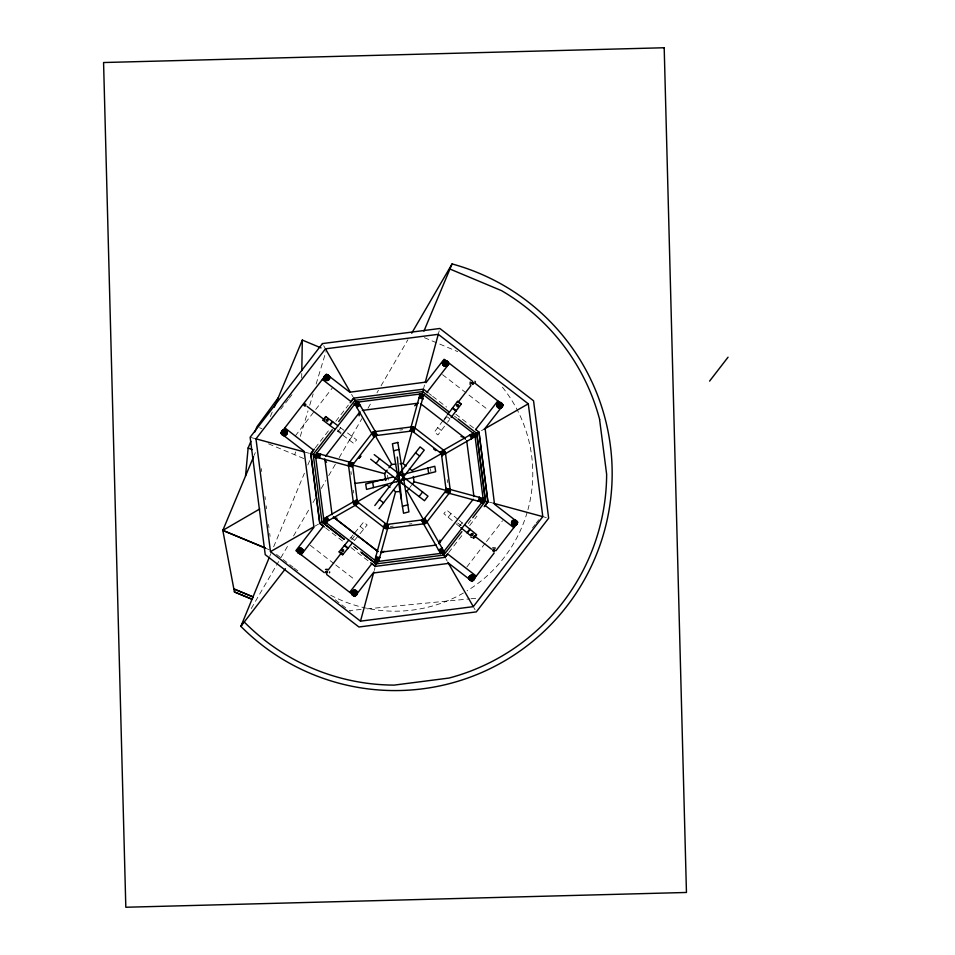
<?xml version="1.0" encoding="UTF-8"?>
<svg xmlns="http://www.w3.org/2000/svg" width="955" height="955" viewBox="0 0 955 955"><rect width="100%" height="100%" fill="white"/><g stroke="black" fill="none" stroke-linecap="round" stroke-linejoin="round"><path stroke-width="0.72" stroke-dasharray="4.78 3.58" d="M301.685 377.858L301.756 373.501M374.229 570.517L374.993 567.7M423.781 387.766L424.545 384.961M438.273 334.322L439.216 330.824M294.749 454.759L295.596 451.942M300.3 436.387L307.999 410.925M309.718 405.278L313.133 393.961M316.129 384.065L325.965 351.547M269.692 556.395L270.85 553.602M254.161 455.356L255.319 452.586M270.384 416.535L272.605 411.211M273.655 546.821L304.406 473.214M307.82 465.025L309.527 460.943L306.794 459.797M251.237 608.574L278.621 561.588M280.842 557.78L289.102 543.598M293.555 535.958L309.384 508.8M312.989 502.593L315.389 498.486M321.214 488.483L325.906 480.449M328.699 475.65L335.432 464.106M339.168 457.684L361.945 418.588M367.962 408.274L371.71 401.828M376.974 392.815L378.467 390.237M381.033 385.832L407.952 339.634M337.903 431.469L340.66 427.816M349.375 440.124L352.132 436.483M442.977 420.678L434.322 432.149L437.975 434.907L446.379 423.769M446.809 415.604L443.86 419.508L446.594 421.573M447.513 422.265L449.483 419.663M280.71 409.301L283.396 405.815M285.629 402.926L288.338 399.405M289.246 398.235L291.967 394.713M295.25 435.969L332.734 387.455M409.767 487.539L411.486 485.307M466.852 566.984L485.582 542.715M486.477 541.569L502.533 520.762M532.484 527.96L535.206 524.438M536.101 523.268L538.823 519.747M315.234 447.883L330.454 428.21M335.826 421.274L348.372 405.075M351.655 539.682L354.365 536.185M443.741 420.737L447.358 416.058M468.225 523.555L470.946 520.045M448.671 552.623L463.259 533.785M469.645 525.537L476.939 516.118M350.019 538.62L353.589 534.299M354.783 532.83L363.64 522.063L367.174 524.975L353.971 541.031M448.146 517.192L451.058 513.659M459.248 526.324L462.16 522.791M314.732 526.277L318.516 524.104M481.511 430.645L484.042 429.201M399.847 430.048L402.724 429.678M390.332 526.48L393.209 526.11M409.015 524.068L411.892 523.698M361.133 609.445L349.267 610.603L352.861 613.373M367.078 608.872L469.478 598.904M470.958 598.761L476.891 598.176M251.296 437.581L254.806 438.536M305.206 452.204L309.42 453.339M489.354 502.127L493.568 503.273M543.968 516.942L546.308 517.574M424.33 337.64L457.708 351.619M259.497 427.709L261.98 428.735M268.522 443.812L305.505 459.26M265.8 548.337L269.226 549.77M447.262 416.893L450.008 418.959M437.7 427.673L441.341 430.43M340.016 427.327L343.967 430.311M347.465 432.949L356.597 439.849L353.851 443.502L341.21 433.964M337.258 430.98L341.042 433.833M442.499 374.647L487.563 409.444M429.189 393.651L431.505 395.442M432.663 396.325L446.558 407.057M455.822 414.207L468.559 424.044M469.717 424.939L474.349 428.52M454.461 416.117L456.788 417.944M337.509 429.917L341.019 432.639M457.684 522.958L461.181 525.668M353.744 546.558L359.617 551.083M353.672 546.654L359.546 551.202M325.571 527.852L344.075 542.189M351.022 547.561L369.525 561.886M310.327 545.353L334.596 564.095M335.754 564.978L355.403 580.151M276.508 554.425L293.125 567.258M294.307 568.165L297.841 570.899M335.229 599.764L348.169 609.756M457.827 519.234L446.725 510.101L443.824 513.635L454.592 522.492M459.128 520.296L464.094 524.39M456.048 523.698L459.88 526.85M360.083 526.396L363.616 529.297M350.951 537.498L354.484 540.399M323.661 345.686L325.476 348.838M351.571 394.343L353.016 396.874M445.746 558.603L447.203 561.122M473.895 607.69L475.101 609.791M387.479 475.304L388.41 480.58M430.478 468.798L430.908 471.507M447.238 479.637L447.608 482.514M350.951 471.507L351.321 474.384M353.374 490.19L353.744 493.067M261.372 468.63L261.742 471.567M264.965 496.54L265.335 499.489M266.159 505.84L266.529 508.752M268.546 524.462L268.964 527.649M269.704 533.463L270.086 536.376M502.414 387.169A137.759 137.759 0 0 1 527.948 509.624M527.16 512.381A137.759 137.759 0 0 1 467.114 590.823M463.426 593.019A137.759 137.759 0 0 1 330.681 595.24"/><path stroke-width="1.43" d="M300.156 552.265L299.977 550.94L297.602 552.324M445.352 366.159C445.364 364.679 445.746 361.026 444.708 363.748M469.311 576.605C470.911 576.175 471.675 579.781 472.665 578.444M513.098 522.134C517.204 525.19 513.169 519.281 514.423 525.083A2.28 2.28 0 0 0 515.211 524.928M298.223 549.77C300.789 553.375 300.037 546.785 300.133 548.612M325.607 376.974C327.625 379.457 326.586 373.238 326.837 375.446M354.544 593.091C353.744 590.954 356.991 594.583 353.517 593.485M444.063 362.661C446.069 365.335 445.054 358.961 445.269 361.193M471.734 575.435C472.152 574.397 471.078 579.601 471.77 577.274M499.823 407.546L499.752 408.239L499.68 402.568A2.698 2.698 0 0 1 501.459 403.189M514.315 522.672L514.268 519.89M301.804 370.6L302.317 340.076L321.047 347.895M283.265 432.209L284.196 433.773M326.216 378.013C328.902 378.347 325.428 375.637 326.861 379.099M354.436 592.816L355.105 592.84L354.472 595.168M329.547 572.773L329.606 571.854M245.542 475.996L248.133 447.979L250.914 441.317M283.587 433.104C284.781 432.03 284.053 431.994 284.172 430.192M354.436 591.575L354.424 590.035A2.877 2.877 0 0 1 357.301 592.41A2.877 2.877 0 0 1 355.499 595.657A2.877 2.877 0 0 1 351.989 594.44L354.317 593.127M359.092 415.831L359.414 412.954M439.622 542.953L439.957 540.076M284.184 434.919L284.232 435.671L284.172 434.143M326.849 379.875C326.885 381.773 327.243 378.025 325.93 378.192M284.208 435.253L284.232 435.635M419.317 395.048L419.627 393.866L422.194 393.758L474.802 434.489L483.373 500.551L442.643 553.148L376.628 561.647L323.96 520.976L315.401 454.926L356.131 402.318L422.194 393.758L421.883 394.94M398.629 482.55L399.023 481.081M400.634 475.029L401.828 470.529M319.471 458.042L320.271 455.093M356.681 407.594L358.316 401.757M325.571 522.481L327.123 516.607M356.657 499.644L355.105 505.517M373.68 437.104L375.315 431.254M410.996 427.279L420.069 394.033L423.244 394.893M384.161 526.086L374.814 560.37L378.634 561.409L387.993 527.124M447.764 553.805L445.03 557.338L375.315 566.375L375.972 563.928L443.741 555.07L461.898 531.625M360.501 621.144L270.48 551.644L255.976 438.846L325.476 348.838L438.273 334.322L528.282 403.822L542.798 516.619L473.298 606.64L360.501 621.144L373.847 571.914M412.429 470.242L441.401 453.637L446.164 490.452L423.507 519.747L386.715 524.462L395.454 492.219M403.32 463.199L412.106 430.956L440.219 452.73M422.038 394.343L423.399 389.174L353.744 398.139L350.163 402.759M472.462 381.248L444.075 359.271L425.954 382.669L425.297 382.167L438.273 334.322M414.828 428.329L423.543 394.976M443.609 449.924L442.058 455.786M423.495 524.164L425.13 518.314M449.184 493.389L450.223 489.557L446.463 488.53L445.424 492.362L447.931 493.043M471.579 438.834L473.131 432.961M440.494 553.661L442.129 547.824M478.3 501.208L479.338 497.376M354.365 590.656L354.389 590.071M514.256 520.499L514.291 519.89M470.218 381.952L470.17 384.614M284.327 432.746C284.721 433.295 283.731 431.97 286.739 434.143A2.877 2.877 0 0 0 286.023 430.478A2.877 2.877 0 0 0 282.322 430.526A2.877 2.877 0 0 0 281.737 434.191L281.665 434.25A2.889 2.877 0 0 0 286.691 434.167M284.483 432.949L283.814 432.531L284.518 432.901M286.058 433.809L286.094 433.761A2.161 2.161 0 0 0 285.569 431.039A2.161 2.161 0 0 0 282.787 431.075A2.161 2.161 0 0 0 282.346 433.821L282.31 433.868A2.161 2.161 0 0 0 286.058 433.809L286.548 434.036A2.698 2.698 0 0 0 286.87 433.128M285.044 434.823A2.28 2.28 0 0 0 286.225 433.809L286.237 433.785A2.28 2.28 0 0 0 286.393 433.057M286.727 434.179L286.548 434.036A2.698 2.698 0 0 1 281.868 434.143L281.856 434.143A2.698 2.698 0 0 1 283.253 430.192A2.698 2.698 0 0 1 286.858 432.197M326.646 377.702L326.252 378.061M326.992 377.702L326.849 377.523M326.479 377.858L327.171 377.488L326.503 377.905M327.72 378.216L327.732 377.153M329.415 379.075L328.078 378.335M328.723 378.765L329.403 379.099M299.213 550.355C301.864 556.144 300.777 546.033 299.942 550.88M299.5 550.522C301.649 552.79 298.999 548.671 300.443 551.071M299.763 550.665L302.699 552.277L302.198 551.906M300.156 551.894L300.264 550.76L302.675 549.352M302.329 552.097L302.353 552.05A2.495 2.495 0 0 0 299.285 548.492M357.015 594.38C355.487 592.589 352.992 592.47 354.401 593.162M444.935 363.545L445.639 363.175L444.97 363.592M445.878 363.736L445.305 363.21M446.176 363.891C444.29 360.381 443.956 365.681 447.883 364.762M447.656 361.969A2.698 2.698 0 0 1 447.692 364.655L447.501 364.583A2.495 2.495 0 0 0 447.489 362.064M499.847 405.207L502.258 403.798A2.877 2.877 0 0 1 501.638 407.463A2.877 2.877 0 0 1 497.937 407.51A2.877 2.877 0 0 1 497.233 403.87L497.161 403.846A2.913 2.913 0 0 1 501.172 402.735A2.913 2.913 0 0 1 502.306 406.699L499.728 406.006L499.775 405.147M500.038 405.517L499.358 405.099L500.313 405.636M500.301 405.66L499.668 404.61L499.131 405.672M500.599 405.827C500.384 401.625 496.946 407.809 500.623 405.78M501.685 406.364L502.258 406.711M501.769 406.376L501.948 406.496A2.495 2.495 0 0 1 497.591 406.603L497.83 406.388M473.967 579.184L471.71 577.572M472.343 578.324L471.865 577.835M472.641 578.491L472.653 577.429M514.196 522.707L514.339 523.233M514.447 522.946L516.918 524.223L516.225 523.913M269.191 557.625L240.875 626.361A217.131 217.131 0 0 0 582.634 582.765A217.131 217.131 0 0 0 452.073 263.938L411.701 333.223M254.806 431.994L257.026 426.67L278.156 397.925M252.991 596.935L233.832 588.937L253.027 596.863L252.036 599.251L234.417 591.993L222.825 530.383L253.588 456.729M274.264 407.224L302.317 340.076M423.925 331.122L452.073 263.938M375.995 559.594L374.957 561.994L377.512 562.268L378.001 561.146M243.095 622.541L240.875 626.361L285.45 568.738M323.232 420.391L325.989 416.738M329.559 425.178L332.316 421.525M329.964 425.476L332.722 421.824M447.525 414.661L457.648 401.243L461.301 404.001L451.166 417.419M425.297 382.167L349.84 392.207L326.467 374.121L280.722 433.212L304.168 451.369L313.944 527.351L295.883 550.665L324.282 572.654M386.715 524.462L357.337 501.805L352.598 465.025L375.279 435.671L412.106 430.956M376.067 463.366L379.601 458.782M387.169 470.075L384.579 473.429L385.82 480.484M388.9 467.831L391.502 464.464L395.776 464.118M395.298 478.204L398.832 473.632M374.814 505.529L395.68 478.503M399.214 473.931L420.081 446.904L424.247 450.115L378.98 508.74M407.176 490.882L408.895 488.65M412.345 484.197L414.064 481.965L413.312 476.473M419.078 496.564L422.599 491.992M709.589 381.105L728.044 357.206M324.413 526.957L319.782 523.376L310.745 453.661L314.338 449.041M332.328 429.714L313.192 454.329L321.978 522.122L344.277 539.384M338.691 421.501L354.997 400.336L422.731 391.622L448.575 411.593M325.548 456.263L359.987 411.784M301.195 554.771L323.363 526.145L319.782 523.376L310.829 453.721L313.586 450.163L284.829 427.9M427.16 392.087L449.375 363.377M328.15 570.039L341.711 552.527M458.233 402.031L470.899 385.653M349.673 592.315L371.901 563.605L375.375 566.291M475.686 429.547L497.865 400.909M438.799 543.682L473.226 499.214M472.761 517.706L485.51 501.124L476.724 433.391L457.982 418.839M484.233 506.699L487.874 501.984L478.98 432.09L475.506 429.416M494.141 553.04L472.164 581.428L448.838 563.378L373.095 573.012L354.985 596.421L326.586 574.444M495.932 550.737L517.92 522.337L494.511 504.216L485.104 428.341L503.166 405.027L474.778 383.039M328.054 378.359L326.849 378.729M445.531 363.688L446.188 363.867M445.901 363.676L444.684 363.7M352.061 591.623L353.517 592.458L354.377 591.945M354.257 592.9L353.517 592.458M354.771 593.151L354.019 593.043L354.759 592.769M513.969 522.636L514.721 522.874L513.969 523.006M472.104 578.133L471.149 578.288M472.367 578.276L469.263 579.482M348.802 540.112L339.049 551.966L342.582 554.879L352.335 543.025M466.935 532.651L469.848 529.118M467.317 532.962L470.23 529.428M474.528 535.922L473.071 537.701L473.728 538.238L476.64 534.705L464.775 524.952M473.453 538.011L475.638 535.361M414.685 405.791L416.953 403.977M446.976 365.228A2.495 2.495 0 0 1 443.204 364.631L443.407 364.464M396.516 481.726L398.307 480.532M300.228 550.725L300.145 550.689M471.889 578.348L471.71 577.274M329.189 376.282A2.698 2.698 0 0 1 328.257 379.971A2.698 2.698 0 0 1 324.569 379.04L326.682 377.774M326.968 377.595L329.38 376.175M445.317 364.404L445.185 363.521L442.977 364.75A2.698 2.698 0 0 0 447.107 365.383M445.4 363.234L447.835 361.861M497.233 406.782L499.561 405.386M354.568 592.888L356.967 591.467M511.844 524.319L514.22 522.982M514.458 522.731L516.87 521.323M471.889 577.87L474.301 576.462M324.282 520.857L323.22 521.478L325.118 523.209L327.374 521.896M265.132 548.063L222.825 530.383L259.724 508.991M319.782 523.376L324.593 520.606M356.752 407.355L360.19 405.386M315.484 457.147L320.725 454.079M371.805 433.475L375.255 431.505M348.36 465.992L353.613 462.924M270.48 551.644L313.467 527.005M357.337 501.805L386.333 485.176M474.169 434.847L478.98 432.09L487.945 501.745L485.104 505.422L513.802 527.649M484.042 429.201L528.282 403.822M445.197 492.494L450.45 489.426M425.059 518.565L421.621 520.535L440.553 553.423L444.003 551.453L425.703 519.687M423.554 523.913L427.004 521.943M381.69 552.694L384.208 551.25M483.326 498.271L478.085 501.339M438.62 550.032L442.058 548.063M418.827 397.913L424.115 394.94M409.934 430.789L415.234 427.816M353.601 501.685L323.673 518.792L325.643 522.23L355.57 505.135M383.48 527.626L388.781 524.653M374.587 560.49L379.887 557.517M473.274 433.403L475.136 435.301L474.002 435.755M325.512 569.455L327.314 569.276M492.72 547.907L495.382 548.063M393.544 450.808L398.939 449.435M393.52 476.843L365.681 483.97L366.553 489.39L435.683 471.698L434.812 466.279L397.555 475.817M402.425 506.234L407.809 504.861M352.49 594.213L352.276 594.261A2.495 2.495 0 0 1 351.953 593.425A2.495 2.495 0 0 0 353.66 595.311M469.824 579.196L469.609 579.243A2.495 2.495 0 0 0 470.206 579.924M326.765 377.858L327.732 378.18M283.265 433.236C287.013 435.146 283.372 429.082 283.289 433.284M514.339 521.8L513.456 523.388M352.12 594.392L352.108 594.356A2.698 2.698 0 0 1 354.365 590.262L354.401 590.25A2.698 2.698 0 0 1 357.122 592.446A2.698 2.698 0 0 1 355.439 595.478A2.698 2.698 0 0 1 352.156 594.344L351.929 594.499M353.517 590.62A2.495 2.495 0 0 1 354.365 590.465L354.436 590.453A2.495 2.495 0 0 1 355.296 590.596M471.77 576.927L470.887 578.515M471.77 577.572L471.424 578.193M362.363 410.423L418.218 403.177M354.985 483.409L385.593 479.47M380.603 552.217L436.423 545.042M400.061 463.76L402.926 463.533L406.138 466.016M400.038 491.467L395.752 491.813L393.46 490.046M334.155 517.944L337.031 518.267M514.279 521.8L515.211 523.364L513.42 523.34M471.71 576.927L472.653 577.417M471.758 579.005L470.851 578.467M354.377 590.453L354.424 590.787A2.161 2.161 0 0 1 356.621 592.924A2.161 2.161 0 0 1 354.496 595.12M461.002 436.519L463.82 437.247L465.443 439.228M315.711 455.081L314.529 454.759L314.637 457.326L317.167 457.994M354.568 403.905L360.441 405.445M377.44 434.955L371.567 433.403M350.007 462.22L316.75 453.195L315.711 457.015L348.969 466.04M448.814 489.091L483.111 498.403L482.072 502.223L448.802 493.198M255.976 438.846L303.797 451.822M310.745 453.661L316.105 455.117M352.598 465.025L384.853 473.752M413.909 481.702L446.164 490.452M482.657 500.36L485.51 501.124M493.568 503.273L542.798 516.619M421.37 520.463L427.243 522.015M438.369 549.973L444.242 551.513M419.042 397.793L422.874 398.832M469.43 435.074L475.28 436.721M439.909 452.037L445.758 453.673M487.874 501.984L485.438 501.327L476.784 433.355M352.956 501.757L358.805 503.404M323.435 518.72L329.272 520.368M375.84 556.61L379.66 557.648M470.791 537.044L471.651 537.379M222.825 530.383L265.204 547.884M449.936 269.035L501.542 290.654A211.616 211.616 0 0 1 599.644 419.496M248.133 447.979L252.013 449.602M234.393 591.873L252.036 599.251M282.262 431.648L284.005 432.639L286.691 431.194L281.641 434.203M499.537 405.218L498.486 404.598A1.385 1.385 0 0 1 500.874 404.562A1.385 1.385 0 0 1 500.647 406.329A1.385 1.385 0 0 1 498.88 406.353A1.385 1.385 0 0 1 498.546 404.61L497.185 403.858M512.346 521.764L511.761 521.406L513.086 522.158M284.053 432.878L283.551 433.057M444.051 362.685L442.738 361.909M324.927 376.604L325.583 377.01M469.836 576.904L470.517 577.286M497.28 403.917L497.794 404.24A2.161 2.161 0 0 1 501.542 404.168M297.697 549.471L298.139 549.793M353.183 592.303L353.553 593.533M482.693 500.122L483.755 500.73L483.206 503.237L480.938 501.936M471.567 577.978L471.173 578.348M457.433 401.53L461.086 404.287M452.646 407.869L456.299 410.626M452.348 408.263L456.001 411.02M337.951 425.775L325.703 416.523L322.945 420.176L335.193 429.428M423.399 389.174L428.031 392.756M420.857 403.893L465.336 438.333M433.57 448.862L435.85 450.641M322.36 379.421L351.046 401.625L353.744 398.139L356.502 402.95M415.509 452.825L419.675 456.036M409.349 468.499L412.56 470.97M374.205 454.616L427.995 496.158L424.474 500.73L370.671 459.2M307.104 406.376L324.64 419.961M475.196 536.519L491.538 549.173M386.56 484.722L390.01 487.384M379.386 499.608L383.552 502.819M476.27 576.128L447.632 553.96L445.03 557.338L442.272 552.515L443.156 553.888L444.624 551.524M333.426 517.121L377.965 551.501L333.426 517.121M322.038 522.075L344.349 539.3M360.787 551.99L376.055 563.784M361.885 553.017L375.972 563.928M370.683 562.782L375.315 566.375M324.843 376.616L324.628 376.449A2.495 2.495 0 0 1 328.46 375.721M282.179 431.672L281.964 431.493A2.495 2.495 0 0 0 282.966 434.931A2.495 2.495 0 0 0 286.369 433.976L286.237 433.785M460.74 527.554L470.529 535.6M344.636 545.186L348.169 548.086M344.313 545.568L347.847 548.468M339.276 551.692L342.809 554.604M499.107 405.624L499.692 405.481M497.304 406.699L497.34 406.746A2.698 2.698 0 0 0 502.091 406.639L502.175 406.627A2.698 2.698 0 0 0 502.079 403.893M327.72 377.141L326.144 376.891L325.953 378.24M324.688 378.968L324.664 378.944A2.495 2.495 0 0 0 328.162 379.804A2.495 2.495 0 0 0 329.021 376.377M282.943 433.427L282.978 433.475A1.385 1.385 0 0 0 285.378 433.439L285.402 433.391A1.385 1.385 0 0 0 285.068 431.636A1.385 1.385 0 0 0 283.301 431.672A1.385 1.385 0 0 0 283.014 433.427M324.748 460L326.562 462.268M474.921 381.296L475.447 382.048M356.155 402.485L354.15 403.917L354.771 404.98M400.658 480.663L402.449 483.731M479.219 497.161L482.191 502.449M446.331 488.315L449.316 493.604M325.476 348.838L350.115 391.813M375.279 435.671L391.884 464.655M447.919 562.388L473.298 606.64M349.494 461.814L352.479 467.102M316.618 452.968L319.591 458.257M469.681 435.146L471.651 438.584M422.993 399.059L419.949 393.806M443.538 450.163L445.507 453.613M441.664 454.747L440.148 452.097L473.071 433.212L475.029 436.65L442.117 455.547L441.783 454.962M411.056 426.682L414.112 431.923M406.914 490.751L423.507 519.747M384.602 523.507L387.658 528.76M375.709 556.383L378.765 561.636M327.064 516.858L329.033 520.296M427.828 468.069L428.688 473.489M372.665 482.18L373.536 487.599M354.389 590.25A2.769 2.769 0 0 0 351.655 593.055A2.769 2.769 0 0 0 354.46 595.777L354.496 595.92M300.145 553.04L300.192 553.375M466.697 440.709L473.943 496.576M324.831 458.901L332.065 514.745M599.597 419.508L606.64 474.289A211.616 211.616 0 0 1 448.969 678.062L394.176 685.105A211.58 211.58 0 0 1 244.253 621.991M397.328 457.015L401.458 499.417M354.46 595.777L354.448 595.168A2.161 2.161 0 0 1 352.264 593.043A2.161 2.161 0 0 1 354.389 590.859M300.192 553.769L300.133 552.265M514.351 525.023L514.363 525.632M471.758 579.005L471.818 580.688M445.305 364.786L445.317 365.562M283.396 434.847A2.28 2.28 0 0 1 283.325 430.562A2.495 2.495 0 0 0 282.549 430.872M284.888 430.538A2.28 2.28 0 0 1 286.381 432.257M324.234 378.168A2.698 2.698 0 0 1 324.223 377.237M324.521 376.342A2.698 2.698 0 0 1 328.58 375.566M442.69 363.855A2.698 2.698 0 0 1 442.678 362.912M442.989 362.029A2.698 2.698 0 0 1 447.047 361.253M443.168 362.124A2.495 2.495 0 0 1 446.916 361.408M501.602 404.18A2.161 2.161 0 0 1 501.16 406.914A2.161 2.161 0 0 1 498.391 406.961A2.161 2.161 0 0 1 497.865 404.228L497.507 404.061A2.495 2.495 0 0 1 498.844 402.998M497.113 405.78A2.698 2.698 0 0 1 498.796 402.759M501.9 403.989A2.495 2.495 0 0 1 498.94 407.63M497.579 404.061A2.495 2.495 0 0 1 498.868 402.938M499.728 402.783A2.495 2.495 0 0 1 501.339 403.344M512.74 520.917A2.495 2.495 0 0 1 516.166 521.072A2.495 2.495 0 0 1 516.213 524.498A2.495 2.495 0 0 1 512.799 524.749M512.238 524.092A2.495 2.495 0 0 1 512.19 521.597M473.955 579.207A2.495 2.495 0 0 1 473.405 579.876M472.665 580.318A2.495 2.495 0 0 1 470.958 580.354M469.323 578.455A2.495 2.495 0 0 1 469.311 577.596M470.147 576.104A2.495 2.495 0 0 1 471.734 575.495M472.594 575.626A2.495 2.495 0 0 1 473.919 576.713M474.229 577.524A2.495 2.495 0 0 1 474.241 578.384M352.228 591.742A2.495 2.495 0 0 1 352.765 591.073M354.436 594.392A1.385 1.385 0 0 1 353.04 593.031A1.385 1.385 0 0 1 354.401 591.634A1.385 1.385 0 0 1 355.845 592.948A1.385 1.385 0 0 1 354.484 594.344M356.048 591.014A2.495 2.495 0 0 1 356.108 594.846M352.3 591.742A2.495 2.495 0 0 1 352.837 591.061M355.833 591.157A2.28 2.28 0 0 1 356.346 591.766M301.804 552.718A2.495 2.495 0 0 1 301.064 553.16M299.357 553.184A2.495 2.495 0 0 1 297.721 551.298M297.709 550.438A2.495 2.495 0 0 1 298.545 548.946M303.905 404.717C305.373 409.158 307.343 401.554 303.905 404.717M326.168 419.878C327.637 424.318 329.618 416.714 326.168 419.878M456.514 405.302C457.994 409.743 459.964 402.139 456.514 405.302M471.675 383.039C473.143 387.479 475.124 379.875 471.675 383.039M325.56 571.794C326.849 576.295 329.141 568.774 325.56 571.794M341.639 550.176C342.929 554.676 345.221 547.167 341.639 550.176M471.161 534.179C472.439 538.68 474.731 531.159 471.161 534.179M492.78 550.259C494.057 554.748 496.349 547.239 492.78 550.259M349.626 462.029L348.587 465.861L352.347 466.888L353.386 463.056L349.626 462.029M384.722 523.734L383.695 527.494L387.527 528.545L388.554 524.773L384.722 523.734M411.187 426.897L410.161 430.657L413.981 431.708L415.007 427.947L411.187 426.897M322.456 343.573L250.126 437.271L265.227 554.664L358.913 626.993L476.306 611.892L548.648 518.207L533.547 400.814L439.849 328.484L322.456 343.573M360.763 456.132L358.985 458.424L360.763 456.156M373.083 431.887L348.324 463.855L353.529 504.001L385.557 528.736L425.703 523.567L450.438 491.61L445.233 451.429L413.264 426.682L373.083 431.887M358.256 401.995L354.818 403.965L373.751 436.853L377.189 434.883L358.256 401.995M356.585 499.895L353.207 501.829L355.176 505.267L358.555 503.333L356.585 499.895M397.817 442.416L392.421 443.788L403.547 513.253L408.931 511.868L397.817 442.416M664.191 47.75L103.57 62.529L125.821 907.25L686.454 892.471L664.191 47.75M442.929 362.017L442.917 362.041M325.034 379.923A2.913 2.913 0 0 0 329.75 378.12A2.913 2.913 0 0 0 325.846 374.945A2.913 2.913 0 0 0 325.034 379.923M325.512 379.338A2.161 2.161 0 0 0 328.998 378.013A2.161 2.161 0 0 0 326.097 375.649A2.161 2.161 0 0 0 325.512 379.338M325.989 378.741A1.385 1.385 0 0 0 328.233 377.882A1.385 1.385 0 0 0 326.371 376.377A1.385 1.385 0 0 0 325.989 378.741M443.502 365.61A2.913 2.913 0 0 0 448.217 363.807A2.913 2.913 0 0 0 444.302 360.632A2.913 2.913 0 0 0 443.502 365.61M443.968 365.025A2.161 2.161 0 0 0 447.465 363.7A2.161 2.161 0 0 0 444.564 361.336A2.161 2.161 0 0 0 443.968 365.025M444.457 364.428A1.385 1.385 0 0 0 446.689 363.569A1.385 1.385 0 0 0 444.839 362.064A1.385 1.385 0 0 0 444.457 364.428M512.549 525.047A2.877 2.877 0 0 0 517.216 523.268A2.877 2.877 0 0 0 513.336 520.117A2.877 2.877 0 0 0 512.549 525.047M513.002 524.486A2.161 2.161 0 0 0 516.5 523.161A2.161 2.161 0 0 0 513.599 520.797A2.161 2.161 0 0 0 513.002 524.486M512.668 524.904A2.698 2.698 0 0 0 517.037 523.233A2.698 2.698 0 0 0 513.408 520.284A2.698 2.698 0 0 0 512.668 524.904M513.492 523.889A1.385 1.385 0 0 0 515.724 523.042A1.385 1.385 0 0 0 513.874 521.526A1.385 1.385 0 0 0 513.492 523.889M469.979 580.174A2.877 2.877 0 0 0 474.647 578.408A2.877 2.877 0 0 0 470.767 575.244A2.877 2.877 0 0 0 469.979 580.174M470.433 579.625A2.161 2.161 0 0 0 473.919 578.288A2.161 2.161 0 0 0 471.03 575.925A2.161 2.161 0 0 0 470.433 579.625M470.099 580.031A2.698 2.698 0 0 0 474.468 578.372A2.698 2.698 0 0 0 470.839 575.423A2.698 2.698 0 0 0 470.099 580.031M470.922 579.017A1.385 1.385 0 0 0 473.155 578.169A1.385 1.385 0 0 0 471.304 576.653A1.385 1.385 0 0 0 470.922 579.017M298.354 553.076A2.877 2.877 0 0 0 303.01 551.298A2.877 2.877 0 0 0 299.142 548.146A2.877 2.877 0 0 0 298.354 553.076M298.796 552.515A2.161 2.161 0 0 0 302.293 551.178A2.161 2.161 0 0 0 299.393 548.827A2.161 2.161 0 0 0 298.796 552.515M298.473 552.921A2.698 2.698 0 0 0 302.842 551.262A2.698 2.698 0 0 0 299.213 548.313A2.698 2.698 0 0 0 298.473 552.921M299.285 551.906A1.385 1.385 0 0 0 301.529 551.059A1.385 1.385 0 0 0 299.667 549.543A1.385 1.385 0 0 0 299.285 551.906"/></g></svg>
